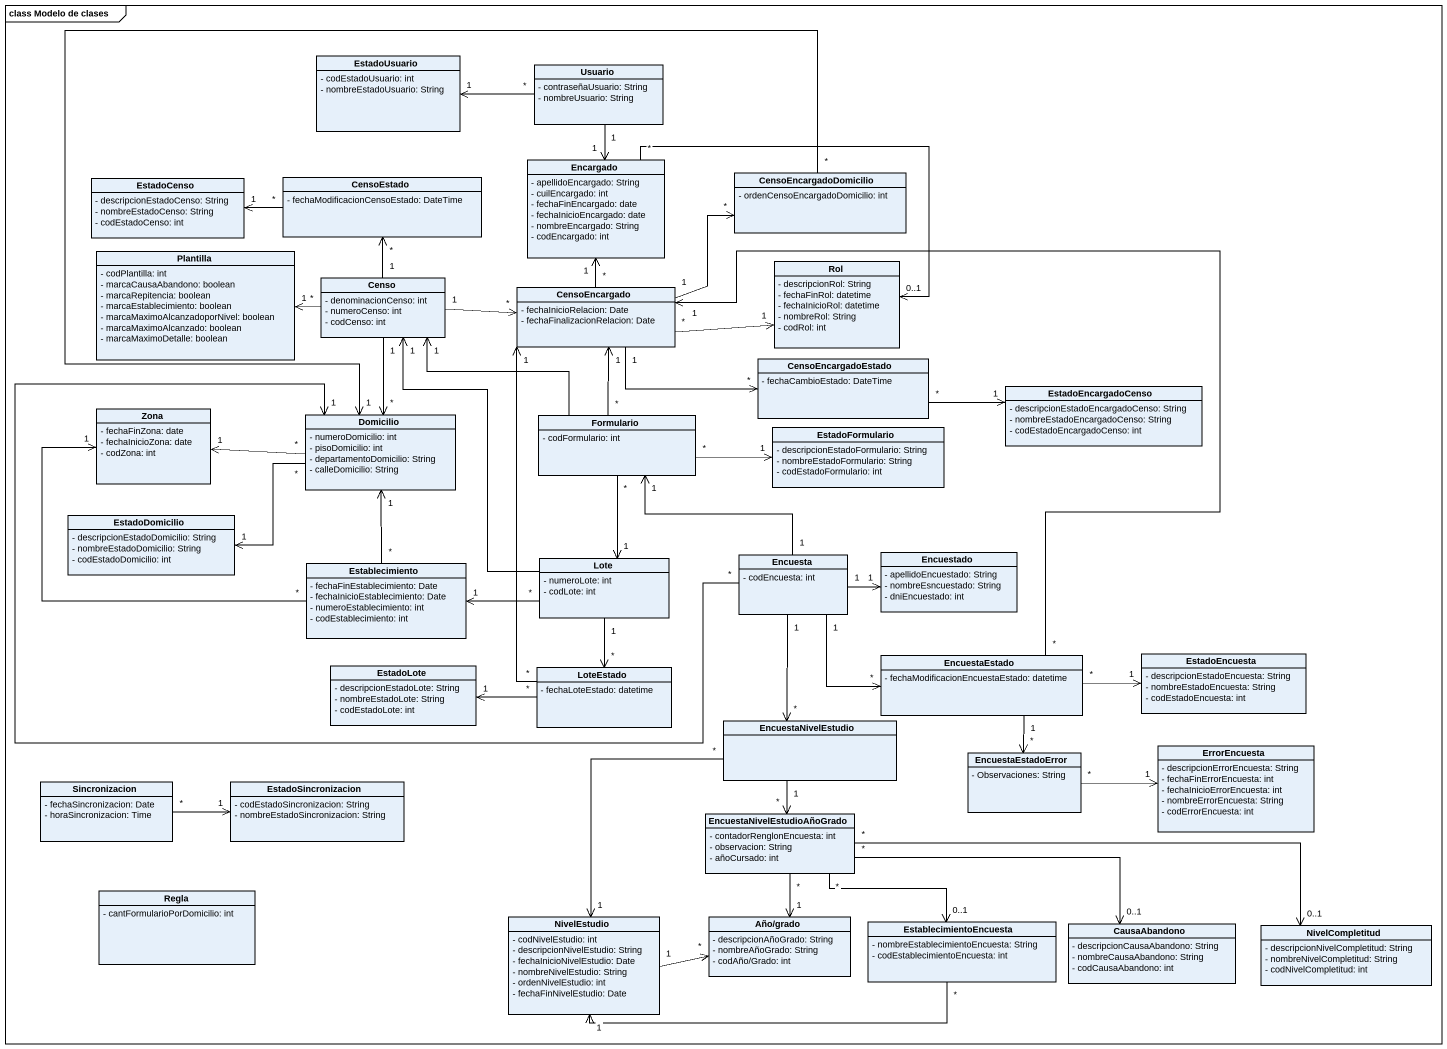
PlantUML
@startuml
mainframe class Modelo de clases
hide circle
hide empty members
skinparam classAttributeIconSize 0
class EstadoUsuario {
  - codEstadoUsuario: int
  - nombreEstadoUsuario: String
}
class Usuario {
  - contraseñaUsuario: String
  - nombreUsuario: String
}
class EstadoCenso {
  - descripcionEstadoCenso: String
  - nombreEstadoCenso: String
  - codEstadoCenso: int
}
class CensoEstado {
  - fechaModificacionCensoEstado: DateTime
}
class Encargado {
  - apellidoEncargado: String
  - cuilEncargado: int
  - fechaFinEncargado: date
  - fechaInicioEncargado: date
  - nombreEncargado: String
  - codEncargado: int
}
class CensoEncargadoDomicilio {
  - ordenCensoEncargadoDomicilio: int
}
class Plantilla {
  - codPlantilla: int
  - marcaCausaAbandono: boolean
  - marcaRepitencia: boolean
  - marcaEstablecimiento: boolean
  - marcaMaximoAlcanzadoporNivel: boolean
  - marcaMaximoAlcanzado: boolean
  - marcaMaximoDetalle: boolean
}
class Censo {
  - denominacionCenso: int
  - numeroCenso: int
  - codCenso: int
}
class CensoEncargado {
  - fechaInicioRelacion: Date
  - fechaFinalizacionRelacion: Date
}
class Rol {
  - descripcionRol: String
  - fechaFinRol: datetime
  - fechaInicioRol: datetime
  - nombreRol: String
  - codRol: int
}
class CensoEncargadoEstado {
  - fechaCambioEstado: DateTime
}
class Zona {
  - fechaFinZona: date
  - fechaInicioZona: date
  - codZona: int
}
class Domicilio {
  - numeroDomicilio: int
  - pisoDomicilio: int
  - departamentoDomicilio: String
  - calleDomicilio: String
}
class Formulario {
  - codFormulario: int
}
class EstadoEncargadoCenso {
  - descripcionEstadoEncargadoCenso: String
  - nombreEstadoEncargadoCenso: String
  - codEstadoEncargadoCenso: int
}
class EstadoFormulario {
  - descripcionEstadoFormulario: String
  - nombreEstadoFormulario: String
  - codEstadoFormulario: int
}
class EstadoDomicilio {
  - descripcionEstadoDomicilio: String
  - nombreEstadoDomicilio: String
  - codEstadoDomicilio: int
}
class Establecimiento {
  - fechaFinEstablecimiento: Date
  - fechaInicioEstablecimiento: Date
  - numeroEstablecimiento: int
  - codEstablecimiento: int
}
class Lote {
  - numeroLote: int
  - codLote: int
}
class Encuesta {
  - codEncuesta: int
}
class Encuestado {
  - apellidoEncuestado: String
  - nombreEsncuestado: String
  - dniEncuestado: int
}
class EstadoLote {
  - descripcionEstadoLote: String
  - nombreEstadoLote: String
  - codEstadoLote: int
}
class LoteEstado {
  - fechaLoteEstado: datetime
}
class EncuestaEstado {
  - fechaModificacionEncuestaEstado: datetime
}
class EstadoEncuesta {
  - descripcionEstadoEncuesta: String
  - nombreEstadoEncuesta: String
  - codEstadoEncuesta: int
}
class EncuestaNivelEstudio
class EncuestaEstadoError {
  - Observaciones: String
}
class ErrorEncuesta {
  - descripcionErrorEncuesta: String
  - fechaFinErrorEncuesta: int
  - fechaInicioErrorEncuesta: int
  - nombreErrorEncuesta: String
  - codErrorEncuesta: int
}
class Sincronizacion {
  - fechaSincronizacion: Date
  - horaSincronizacion: Time
}
class EstadoSincronizacion {
  - codEstadoSincronizacion: String
  - nombreEstadoSincronizacion: String
}
class EncuestaNivelEstudioAñoGrado {
  - contadorRenglonEncuesta: int
  - observacion: String
  - añoCursado: int
}
class Regla {
  - cantFormularioPorDomicilio: int
}
class NivelEstudio {
  - codNivelEstudio: int
  - descripcionNivelEstudio: String
  - fechaInicioNivelEstudio: Date
  - nombreNivelEstudio: String
  - ordenNivelEstudio: int
  - fechaFinNivelEstudio: Date
}
class "Año/grado" as Año_grado {
  - descripcionAñoGrado: String
  - nombreAñoGrado: String
  - codAño/Grado: int
}
class EstablecimientoEncuesta {
  - nombreEstablecimientoEncuesta: String
  - codEstablecimientoEncuesta: int
}
class CausaAbandono {
  - descripcionCausaAbandono: String
  - nombreCausaAbandono: String
  - codCausaAbandono: int
}
class NivelCompletitud {
  - descripcionNivelCompletitud: String
  - nombreNivelCompletitud: String
  - codNivelCompletitud: int
}
Usuario "*" -left-> "1" EstadoUsuario
Usuario "1" --> "1" Encargado
CensoEstado "*" -left-> "1" EstadoCenso
Encargado "*" -right-> "0..1" Rol
CensoEncargadoDomicilio "*" -left-> "1" Domicilio
Censo "1" -up-> "*" CensoEstado
Censo "*" -left-> "1" Plantilla
Censo "1" -right-> "*" CensoEncargado
Censo "1" --> "*" Domicilio
CensoEncargado "*" -up-> "1" Encargado
CensoEncargado "1" -right-> "*" CensoEncargadoDomicilio
CensoEncargado "*" -right-> "1" Rol
CensoEncargado "1" -right-> "*" CensoEncargadoEstado
CensoEncargadoEstado "*" -right-> "1" EstadoEncargadoCenso
Domicilio "*" -left-> "1" Zona
Domicilio "*" -left-> "1" EstadoDomicilio
Formulario -left-> "1" Censo
Formulario "*" -up-> "1" CensoEncargado
Formulario "*" -right-> "1" EstadoFormulario
Formulario "*" --> "1" Lote
Establecimiento "*" -up-> "1" Zona
Establecimiento "*" -up-> "1" Domicilio
Lote -up-> "1" Censo
Lote "*" -left-> "1" Establecimiento
Lote "1" --> "*" LoteEstado
Encuesta "*" -left-> "1" Domicilio
Encuesta "1" -up-> "1" Formulario
Encuesta "1" -right-> "1" Encuestado
Encuesta "1" -right-> "*" EncuestaEstado
Encuesta "1" --> "*" EncuestaNivelEstudio
LoteEstado "*" -up-> "1" CensoEncargado
LoteEstado "*" -left-> "1" EstadoLote
EncuestaEstado "*" -up-> "1" CensoEncargado
EncuestaEstado "*" -right-> "1" EstadoEncuesta
EncuestaEstado "1" --> "*" EncuestaEstadoError
EncuestaNivelEstudio "1" --> "*" EncuestaNivelEstudioAñoGrado
EncuestaNivelEstudio "*" --> "1" NivelEstudio
EncuestaEstadoError "*" -right-> "1" ErrorEncuesta
Sincronizacion "*" -right-> "1" EstadoSincronizacion
EncuestaNivelEstudioAñoGrado "*" --> "1" Año_grado
EncuestaNivelEstudioAñoGrado "*" -right-> "0..1" EstablecimientoEncuesta
EncuestaNivelEstudioAñoGrado "*" -right-> "0..1" CausaAbandono
EncuestaNivelEstudioAñoGrado "*" -right-> "0..1" NivelCompletitud
NivelEstudio "1" -right-> "*" Año_grado
EstablecimientoEncuesta "*" -left-> "1" NivelEstudio
@enduml
